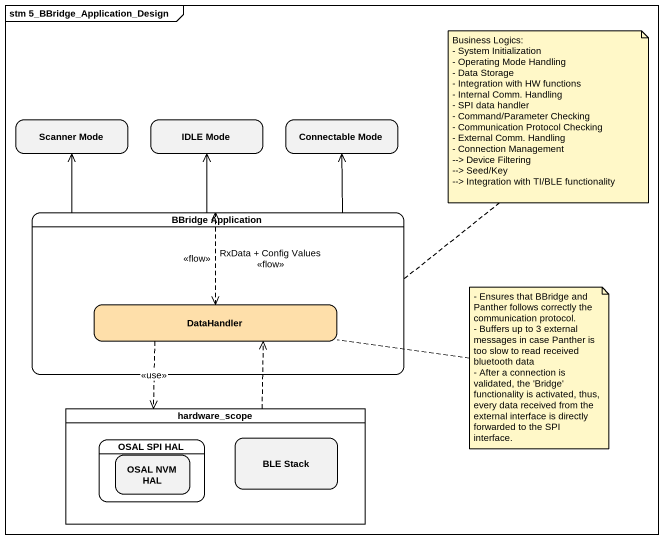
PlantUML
@startuml
mainframe stm 5_BBridge_Application_Design
hide empty description
state "Scanner Mode" as Scanner_Mode
state "IDLE Mode" as IDLE_Mode
state "Connectable Mode" as Connectable_Mode
state "BBridge Application" as BBridge_Application {
  state DataHandler #FEDFAA
}
state hardware_scope <<partition>> {
  state "OSAL SPI HAL" as OSAL_SPI_HAL {
    state "OSAL NVM HAL" as OSAL_NVM_HAL
  }
  state "BLE Stack" as BLE_Stack
}
BBridge_Application -up-> Scanner_Mode
BBridge_Application -up-> IDLE_Mode
BBridge_Application -up-> Connectable_Mode
BBridge_Application -[dashed]-> DataHandler : <<flow>>
DataHandler -up[dashed]-> BBridge_Application : RxData + Config Values\n<<flow>>
DataHandler -[dashed]-> hardware_scope : <<use>>
hardware_scope -up[dashed]-> DataHandler
note right of BBridge_Application
  Business Logics:
  - System Initialization
  - Operating Mode Handling
  - Data Storage
  - Integration with HW functions
  - Internal Comm. Handling
  - SPI data handler
  - Command/Parameter Checking
  - Communication Protocol Checking
  - External Comm. Handling
  - Connection Management
  ~--> Device Filtering
  ~--> Seed/Key
  ~--> Integration with TI/BLE functionality
end note
note right of DataHandler
  - Ensures that BBridge and Panther follows correctly the communication protocol.
  - Buffers up to 3 external messages in case Panther is too slow to read received bluetooth data
  - After a connection is validated, the 'Bridge' functionality is activated, thus, every data received from the external interface is directly forwarded to the SPI interface.
end note
@enduml
